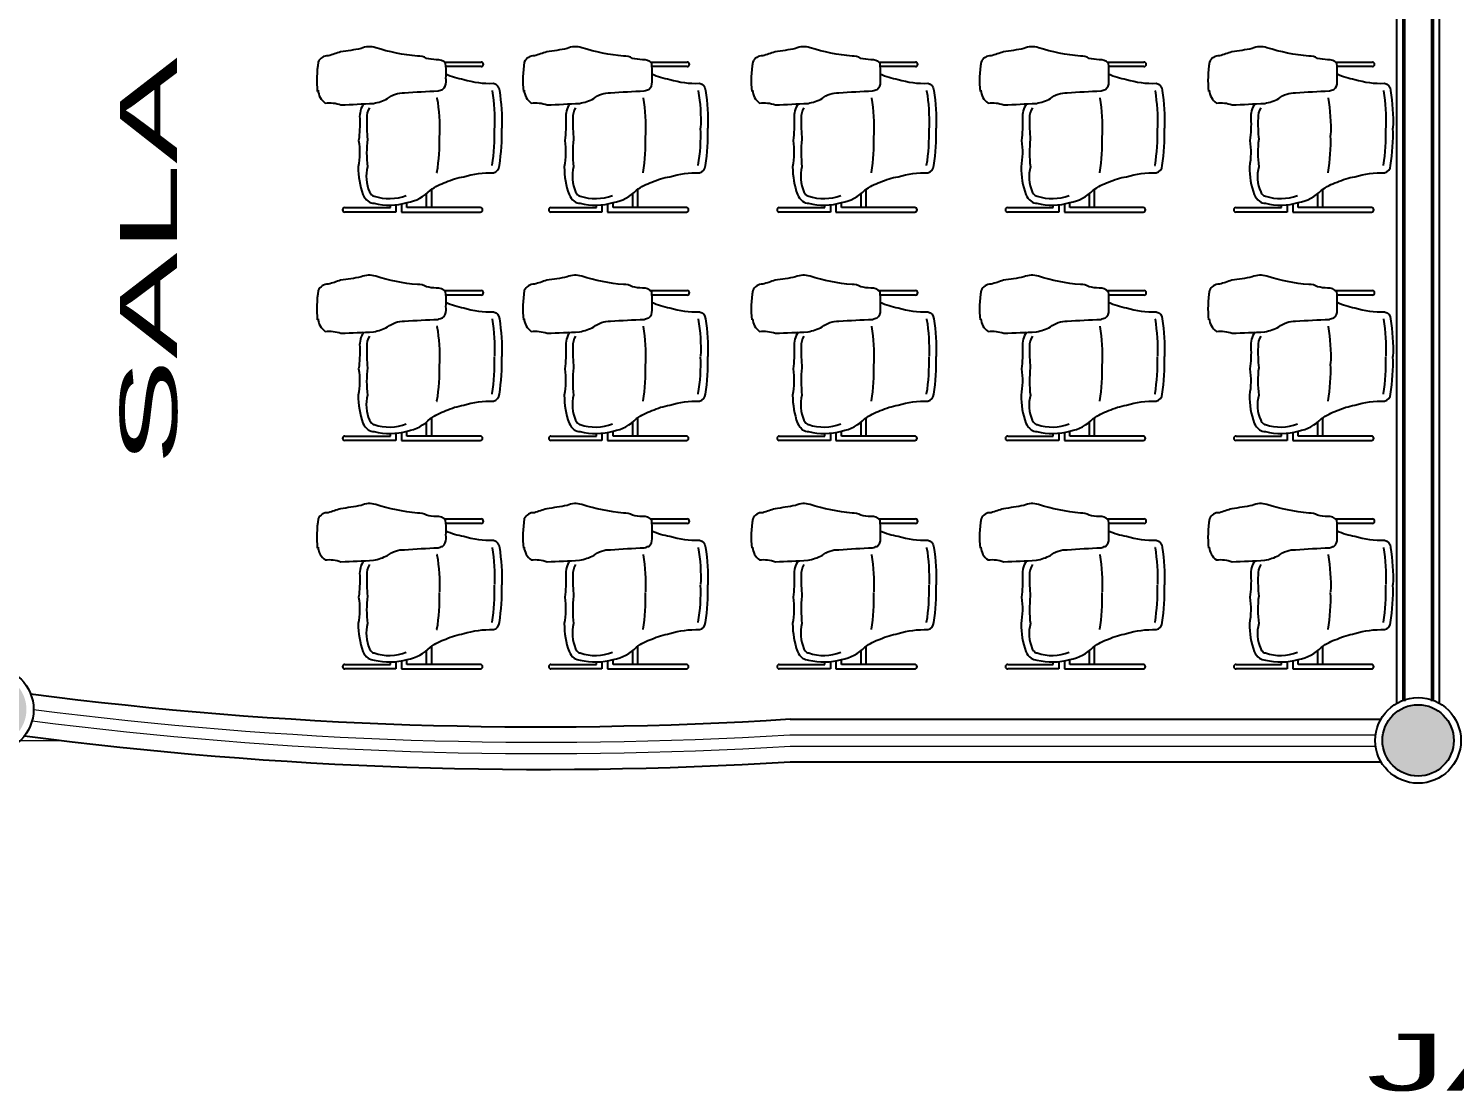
# Model space of a CAD drawing. Header units: millimetres. Extents: x 78.3 to 128, y 45 to 95.8.
# Drawn here: x 93.127 to 98.122, y 52.925 to 56.647 of the extents above; entities that cross this region are included whole.
import ezdxf

# ---------------------------------------------------------------- set-up
doc = ezdxf.new("R2010")
doc.units = ezdxf.units.MM
doc.header["$LTSCALE"] = 0.025
for name, color, linetype, lineweight in [('EJES', 7, 'Continuous', 0), ('MURO CARGA', 6, 'Continuous', 50), ('MURO DIVISORIO', 2, 'Continuous', 25), ('NOMBRES', 54, 'Continuous', 30), ('ventana', 4, 'Continuous', 15)]:
    doc.layers.add(name, color=color, linetype=linetype, lineweight=lineweight)
doc.styles.add('EST2', font='arial.ttf', dxfattribs={"width": 2, "height": 0.2})

msp = doc.modelspace()

# ---------------------------------------------------------------- hatches: boundary and pattern name
h = msp.add_hatch(color=3)
h.paths.add_polyline_path([(88.12, 56.0123, 1), (87.87, 56.0123, 1)])
h.paths.add_polyline_path([(92.87, 54.2623, 1), (93.12, 54.2623, 1)])
h.paths.add_polyline_path([(97.87, 54.154, 1), (98.12, 54.154, 1)])
h.paths.add_polyline_path([(102.87, 54.154, 1), (103.12, 54.154, 1)])

# ---------------------------------------------------------------- linework, layer by layer
for p, q in [((94.5838, 56.5295), (94.7128, 56.5295)), ((94.7128, 56.5138), (94.5894, 56.5138)), ((95.3057, 56.5295), (95.4347, 56.5295)), ((95.4347, 56.5138), (95.3112, 56.5138)), ((96.1057, 56.5295), (96.2347, 56.5295)), ((96.2347, 56.5138), (96.1112, 56.5138)), ((96.9057, 56.5295), (97.0347, 56.5295)), ((97.0347, 56.5138), (96.9112, 56.5138)), ((97.7057, 56.5295), (97.8347, 56.5295)), ((97.8347, 56.5138), (97.7112, 56.5138)), ((94.5208, 56.0679), (94.5208, 56.02)), ((94.5399, 56.02), (94.5399, 56.0844)), ((95.2427, 56.0679), (95.2427, 56.02)), ((95.2618, 56.02), (95.2618, 56.0844)), ((96.0427, 56.0679), (96.0427, 56.02)), ((96.0618, 56.02), (96.0618, 56.0844)), ((96.8427, 56.0679), (96.8427, 56.02)), ((96.8618, 56.02), (96.8618, 56.0844)), ((97.6427, 56.0679), (97.6427, 56.02)), ((97.6618, 56.02), (97.6618, 56.0844)), ((94.2354, 56.02), (94.3951, 56.02)), ((94.4142, 56.0044), (94.2354, 56.0044)), ((94.3951, 56.02), (94.3951, 56.0288)), ((94.4142, 56.03), (94.4142, 56.0044)), ((94.4339, 56.0338), (94.4339, 56.0044)), ((94.4339, 56.0044), (94.71, 56.0044)), ((94.453, 56.02), (94.453, 56.0375)), ((94.71, 56.02), (94.453, 56.02)), ((94.9573, 56.02), (95.117, 56.02)), ((95.1361, 56.0044), (94.9573, 56.0044)), ((95.117, 56.02), (95.117, 56.0288)), ((95.1361, 56.03), (95.1361, 56.0044)), ((95.1558, 56.0338), (95.1558, 56.0044)), ((95.1558, 56.0044), (95.4319, 56.0044)), ((95.1749, 56.02), (95.1749, 56.0375)), ((95.4319, 56.02), (95.1749, 56.02)), ((95.7573, 56.02), (95.917, 56.02)), ((95.9361, 56.0044), (95.7573, 56.0044)), ((95.917, 56.02), (95.917, 56.0288)), ((95.9361, 56.03), (95.9361, 56.0044)), ((95.9558, 56.0338), (95.9558, 56.0044)), ((95.9558, 56.0044), (96.2319, 56.0044)), ((95.9749, 56.02), (95.9749, 56.0375)), ((96.2319, 56.02), (95.9749, 56.02)), ((96.5573, 56.02), (96.717, 56.02)), ((96.7361, 56.0044), (96.5573, 56.0044)), ((96.717, 56.02), (96.717, 56.0288)), ((96.7361, 56.03), (96.7361, 56.0044)), ((96.7558, 56.0338), (96.7558, 56.0044)), ((96.7558, 56.0044), (97.0319, 56.0044)), ((96.7749, 56.02), (96.7749, 56.0375)), ((97.0319, 56.02), (96.7749, 56.02)), ((97.3573, 56.02), (97.517, 56.02)), ((97.5361, 56.0044), (97.3573, 56.0044)), ((97.517, 56.02), (97.517, 56.0288)), ((97.5361, 56.03), (97.5361, 56.0044)), ((97.5558, 56.0338), (97.5558, 56.0044)), ((97.5558, 56.0044), (97.8319, 56.0044)), ((97.5749, 56.02), (97.5749, 56.0375)), ((97.8319, 56.02), (97.5749, 56.02)), ((94.5838, 55.7295), (94.7128, 55.7295)), ((94.7128, 55.7138), (94.5894, 55.7138)), ((95.3057, 55.7295), (95.4347, 55.7295)), ((95.4347, 55.7138), (95.3112, 55.7138)), ((96.1057, 55.7295), (96.2347, 55.7295)), ((96.2347, 55.7138), (96.1112, 55.7138)), ((96.9057, 55.7295), (97.0347, 55.7295)), ((97.0347, 55.7138), (96.9112, 55.7138)), ((97.7057, 55.7295), (97.8347, 55.7295)), ((97.8347, 55.7138), (97.7112, 55.7138)), ((94.5208, 55.2679), (94.5208, 55.22)), ((94.5399, 55.22), (94.5399, 55.2844)), ((95.2427, 55.2679), (95.2427, 55.22)), ((95.2618, 55.22), (95.2618, 55.2844)), ((96.0427, 55.2679), (96.0427, 55.22)), ((96.0618, 55.22), (96.0618, 55.2844)), ((96.8427, 55.2679), (96.8427, 55.22)), ((96.8618, 55.22), (96.8618, 55.2844)), ((97.6427, 55.2679), (97.6427, 55.22)), ((97.6618, 55.22), (97.6618, 55.2844)), ((94.2354, 55.22), (94.3951, 55.22)), ((94.4142, 55.2044), (94.2354, 55.2044)), ((94.3951, 55.22), (94.3951, 55.2288)), ((94.4142, 55.23), (94.4142, 55.2044)), ((94.4339, 55.2338), (94.4339, 55.2044)), ((94.4339, 55.2044), (94.71, 55.2044)), ((94.453, 55.22), (94.453, 55.2375)), ((94.71, 55.22), (94.453, 55.22)), ((94.9573, 55.22), (95.117, 55.22)), ((95.1361, 55.2044), (94.9573, 55.2044)), ((95.117, 55.22), (95.117, 55.2288)), ((95.1361, 55.23), (95.1361, 55.2044)), ((95.1558, 55.2338), (95.1558, 55.2044)), ((95.1558, 55.2044), (95.4319, 55.2044)), ((95.1749, 55.22), (95.1749, 55.2375)), ((95.4319, 55.22), (95.1749, 55.22)), ((95.7573, 55.22), (95.917, 55.22)), ((95.9361, 55.2044), (95.7573, 55.2044)), ((95.917, 55.22), (95.917, 55.2288)), ((95.9361, 55.23), (95.9361, 55.2044)), ((95.9558, 55.2338), (95.9558, 55.2044)), ((95.9558, 55.2044), (96.2319, 55.2044)), ((95.9749, 55.22), (95.9749, 55.2375)), ((96.2319, 55.22), (95.9749, 55.22)), ((96.5573, 55.22), (96.717, 55.22)), ((96.7361, 55.2044), (96.5573, 55.2044)), ((96.717, 55.22), (96.717, 55.2288)), ((96.7361, 55.23), (96.7361, 55.2044)), ((96.7558, 55.2338), (96.7558, 55.2044)), ((96.7558, 55.2044), (97.0319, 55.2044)), ((96.7749, 55.22), (96.7749, 55.2375)), ((97.0319, 55.22), (96.7749, 55.22)), ((97.3573, 55.22), (97.517, 55.22)), ((97.5361, 55.2044), (97.3573, 55.2044)), ((97.517, 55.22), (97.517, 55.2288)), ((97.5361, 55.23), (97.5361, 55.2044)), ((97.5558, 55.2338), (97.5558, 55.2044)), ((97.5558, 55.2044), (97.8319, 55.2044)), ((97.5749, 55.22), (97.5749, 55.2375)), ((97.8319, 55.22), (97.5749, 55.22)), ((94.5838, 54.9295), (94.7128, 54.9295)), ((94.7128, 54.9138), (94.5894, 54.9138)), ((95.3057, 54.9295), (95.4347, 54.9295)), ((95.4347, 54.9138), (95.3112, 54.9138)), ((96.1057, 54.9295), (96.2347, 54.9295)), ((96.2347, 54.9138), (96.1112, 54.9138)), ((96.9057, 54.9295), (97.0347, 54.9295)), ((97.0347, 54.9138), (96.9112, 54.9138)), ((97.7057, 54.9295), (97.8347, 54.9295)), ((97.8347, 54.9138), (97.7112, 54.9138)), ((94.5208, 54.4679), (94.5208, 54.42)), ((94.5399, 54.42), (94.5399, 54.4844)), ((95.2427, 54.4679), (95.2427, 54.42)), ((95.2618, 54.42), (95.2618, 54.4844)), ((96.0427, 54.4679), (96.0427, 54.42)), ((96.0618, 54.42), (96.0618, 54.4844)), ((96.8427, 54.4679), (96.8427, 54.42)), ((96.8618, 54.42), (96.8618, 54.4844)), ((97.6427, 54.4679), (97.6427, 54.42)), ((97.6618, 54.42), (97.6618, 54.4844)), ((94.2354, 54.42), (94.3951, 54.42)), ((94.4142, 54.4044), (94.2354, 54.4044)), ((94.3951, 54.42), (94.3951, 54.4288)), ((94.4142, 54.43), (94.4142, 54.4044)), ((94.4339, 54.4338), (94.4339, 54.4044)), ((94.4339, 54.4044), (94.71, 54.4044)), ((94.453, 54.42), (94.453, 54.4375)), ((94.71, 54.42), (94.453, 54.42)), ((94.9573, 54.42), (95.117, 54.42)), ((95.1361, 54.4044), (94.9573, 54.4044)), ((95.117, 54.42), (95.117, 54.4288)), ((95.1361, 54.43), (95.1361, 54.4044)), ((95.1558, 54.4338), (95.1558, 54.4044)), ((95.1558, 54.4044), (95.4319, 54.4044)), ((95.1749, 54.42), (95.1749, 54.4375)), ((95.4319, 54.42), (95.1749, 54.42)), ((95.7573, 54.42), (95.917, 54.42)), ((95.9361, 54.4044), (95.7573, 54.4044)), ((95.917, 54.42), (95.917, 54.4288)), ((95.9361, 54.43), (95.9361, 54.4044)), ((95.9558, 54.4338), (95.9558, 54.4044)), ((95.9558, 54.4044), (96.2319, 54.4044)), ((95.9749, 54.42), (95.9749, 54.4375)), ((96.2319, 54.42), (95.9749, 54.42)), ((96.5573, 54.42), (96.717, 54.42)), ((96.7361, 54.4044), (96.5573, 54.4044)), ((96.717, 54.42), (96.717, 54.4288)), ((96.7361, 54.43), (96.7361, 54.4044)), ((96.7558, 54.4338), (96.7558, 54.4044)), ((96.7558, 54.4044), (97.0319, 54.4044)), ((96.7749, 54.42), (96.7749, 54.4375)), ((97.0319, 54.42), (96.7749, 54.42)), ((97.3573, 54.42), (97.517, 54.42)), ((97.5361, 54.4044), (97.3573, 54.4044)), ((97.517, 54.42), (97.517, 54.4288)), ((97.5361, 54.43), (97.5361, 54.4044)), ((97.5558, 54.4338), (97.5558, 54.4044)), ((97.5558, 54.4044), (97.8319, 54.4044)), ((97.5749, 54.42), (97.5749, 54.4375)), ((97.8319, 54.42), (97.5749, 54.42))]:
    msp.add_line(p, q)
for points in [[(94.2205, 56.5655, -0.014681), (94.1773, 56.5516, 0.313294), (94.1422, 56.5297, 0.063852), (94.1389, 56.4269, 1.803795)], [(94.1414, 56.431, 0.2305), (94.1666, 56.3861, -0.11995), (94.2217, 56.3798, 0.004768), (94.336, 56.385, 0.072269), (94.3853, 56.402, -0.181677), (94.4439, 56.422, -0.009929), (94.5624, 56.4286, -0.023763), (94.5778, 56.4337, 0.252706), (94.5898, 56.4602, -0.005716), (94.5898, 56.4873, 0.032018), (94.5885, 56.5245, 0.272787), (94.5558, 56.5377, -0.034196), (94.521, 56.5424, 0.178392), (94.4901, 56.5501, -0.053612), (94.3434, 56.5797, 0.189603), (94.2921, 56.577, -0.017636), (94.2205, 56.5655, 0.03453)], [(94.9424, 56.5655, -0.014681), (94.8992, 56.5516, 0.313294), (94.8641, 56.5297, 0.063852), (94.8608, 56.4269, 1.803795)], [(94.8633, 56.431, 0.2305), (94.8885, 56.3861, -0.11995), (94.9436, 56.3798, 0.004768), (95.0579, 56.385, 0.072269), (95.1072, 56.402, -0.181677), (95.1658, 56.422, -0.009929), (95.2843, 56.4286, -0.023763), (95.2997, 56.4337, 0.252706), (95.3117, 56.4602, -0.005716), (95.3117, 56.4873, 0.032018), (95.3104, 56.5245, 0.272787), (95.2777, 56.5377, -0.034196), (95.2428, 56.5424, 0.178392), (95.212, 56.5501, -0.053612), (95.0653, 56.5797, 0.189603), (95.0139, 56.577, -0.017636), (94.9424, 56.5655, 0.03453)], [(95.7424, 56.5655, -0.014681), (95.6992, 56.5516, 0.313294), (95.6641, 56.5297, 0.063852), (95.6608, 56.4269, 1.803795)], [(95.6633, 56.431, 0.2305), (95.6885, 56.3861, -0.11995), (95.7436, 56.3798, 0.004768), (95.8579, 56.385, 0.072269), (95.9072, 56.402, -0.181677), (95.9658, 56.422, -0.009929), (96.0843, 56.4286, -0.023763), (96.0997, 56.4337, 0.252706), (96.1117, 56.4602, -0.005716), (96.1117, 56.4873, 0.032018), (96.1104, 56.5245, 0.272787), (96.0777, 56.5377, -0.034196), (96.0428, 56.5424, 0.178392), (96.012, 56.5501, -0.053612), (95.8653, 56.5797, 0.189603), (95.8139, 56.577, -0.017636), (95.7424, 56.5655, 0.03453)], [(96.5424, 56.5655, -0.014681), (96.4992, 56.5516, 0.313294), (96.4641, 56.5297, 0.063852), (96.4608, 56.4269, 1.803795)], [(96.4633, 56.431, 0.2305), (96.4885, 56.3861, -0.11995), (96.5436, 56.3798, 0.004768), (96.6579, 56.385, 0.072269), (96.7072, 56.402, -0.181677), (96.7658, 56.422, -0.009929), (96.8843, 56.4286, -0.023763), (96.8997, 56.4337, 0.252706), (96.9117, 56.4602, -0.005716), (96.9117, 56.4873, 0.032018), (96.9104, 56.5245, 0.272787), (96.8777, 56.5377, -0.034196), (96.8428, 56.5424, 0.178392), (96.812, 56.5501, -0.053612), (96.6653, 56.5797, 0.189603), (96.6139, 56.577, -0.017636), (96.5424, 56.5655, 0.03453)], [(97.3424, 56.5655, -0.014681), (97.2992, 56.5516, 0.313294), (97.2641, 56.5297, 0.063852), (97.2608, 56.4269, 1.803795)], [(97.2633, 56.431, 0.2305), (97.2885, 56.3861, -0.11995), (97.3436, 56.3798, 0.004768), (97.4579, 56.385, 0.072269), (97.5072, 56.402, -0.181677), (97.5658, 56.422, -0.009929), (97.6843, 56.4286, -0.023763), (97.6997, 56.4337, 0.252706), (97.7117, 56.4602, -0.005716), (97.7117, 56.4873, 0.032018), (97.7104, 56.5245, 0.272787), (97.6777, 56.5377, -0.034196), (97.6428, 56.5424, 0.178392), (97.612, 56.5501, -0.053612), (97.4653, 56.5797, 0.189603), (97.4139, 56.577, -0.017636), (97.3424, 56.5655, 0.03453)], [(94.5891, 56.4883, 0.064651), (94.6517, 56.4691, 0.084312), (94.7559, 56.4552, -0.341764), (94.7766, 56.4302, -0.049343), (94.7848, 56.2986)], [(95.311, 56.4883, 0.064651), (95.3735, 56.4691, 0.084312), (95.4778, 56.4552, -0.341764), (95.4985, 56.4302, -0.049343), (95.5067, 56.2986)], [(96.111, 56.4883, 0.064651), (96.1735, 56.4691, 0.084312), (96.2778, 56.4552, -0.341764), (96.2985, 56.4302, -0.049343), (96.3067, 56.2986)], [(96.911, 56.4883, 0.064651), (96.9735, 56.4691, 0.084312), (97.0778, 56.4552, -0.341764), (97.0985, 56.4302, -0.049343), (97.1067, 56.2986)], [(97.711, 56.4883, 0.064651), (97.7735, 56.4691, 0.084312), (97.8778, 56.4552, -0.341764), (97.8985, 56.4302, -0.049343), (97.9067, 56.2986)], [(94.5581, 56.4048, -0.228993), (94.5581, 56.4035, -0.050372), (94.5665, 56.2742)], [(94.7514, 56.4301, -0.228993), (94.7515, 56.4288, -0.050372), (94.7598, 56.2995)], [(95.28, 56.4048, -0.228993), (95.28, 56.4035, -0.050372), (95.2884, 56.2742)], [(95.4733, 56.4301, -0.228993), (95.4734, 56.4288, -0.050372), (95.4817, 56.2995)], [(96.08, 56.4048, -0.228993), (96.08, 56.4035, -0.050372), (96.0884, 56.2742)], [(96.2733, 56.4301, -0.228993), (96.2734, 56.4288, -0.050372), (96.2817, 56.2995)], [(96.88, 56.4048, -0.228993), (96.88, 56.4035, -0.050372), (96.8884, 56.2742)], [(97.0733, 56.4301, -0.228993), (97.0734, 56.4288, -0.050372), (97.0817, 56.2995)], [(97.68, 56.4048, -0.228993), (97.68, 56.4035, -0.050372), (97.6884, 56.2742)], [(97.8733, 56.4301, -0.228993), (97.8734, 56.4288, -0.050372), (97.8817, 56.2995)], [(94.301, 56.3835, 0.165542), (94.2874, 56.332, -0.043499), (94.2838, 56.2551, -0.0852), (94.2821, 56.1629, 0.082739), (94.2988, 56.0653, 0.133526), (94.3173, 56.0422, 0.155802), (94.338, 56.0353, 0.131433), (94.4534, 56.0376, 0.160788), (94.5352, 56.0811, -0.07536), (94.5891, 56.1089, -0.064651), (94.6517, 56.1281, -0.084312), (94.7559, 56.142, 0.341764), (94.7766, 56.167, 0.049343), (94.7848, 56.2986, 0.049343)], [(94.3218, 56.3697, 0.170679), (94.3124, 56.3326, 0.031849), (94.3147, 56.2591, 0.063424), (94.3149, 56.1633, 0.167217), (94.3217, 56.0753, 0.133526), (94.332, 56.0624, 0.155802), (94.3383, 56.0603, 0.175553), (94.4506, 56.0625)], [(95.0229, 56.3835, 0.165542), (95.0093, 56.332, -0.043499), (95.0057, 56.2551, -0.0852), (95.004, 56.1629, 0.082739), (95.0207, 56.0653, 0.133526), (95.0391, 56.0422, 0.155802), (95.0599, 56.0353, 0.131433), (95.1753, 56.0376, 0.160788), (95.2571, 56.0811, -0.07536), (95.311, 56.1089, -0.064651), (95.3735, 56.1281, -0.084312), (95.4778, 56.142, 0.341764), (95.4985, 56.167, 0.049343), (95.5067, 56.2986, 0.049343)], [(95.0437, 56.3697, 0.170679), (95.0343, 56.3326, 0.031849), (95.0366, 56.2591, 0.063424), (95.0368, 56.1633, 0.167217), (95.0436, 56.0753, 0.133526), (95.0539, 56.0624, 0.155802), (95.0602, 56.0603, 0.175553), (95.1725, 56.0625)], [(95.8229, 56.3835, 0.165542), (95.8093, 56.332, -0.043499), (95.8057, 56.2551, -0.0852), (95.804, 56.1629, 0.082739), (95.8207, 56.0653, 0.133526), (95.8391, 56.0422, 0.155802), (95.8599, 56.0353, 0.131433), (95.9753, 56.0376, 0.160788), (96.0571, 56.0811, -0.07536), (96.111, 56.1089, -0.064651), (96.1735, 56.1281, -0.084312), (96.2778, 56.142, 0.341764), (96.2985, 56.167, 0.049343), (96.3067, 56.2986, 0.049343)], [(95.8437, 56.3697, 0.170679), (95.8343, 56.3326, 0.031849), (95.8366, 56.2591, 0.063424), (95.8368, 56.1633, 0.167217), (95.8436, 56.0753, 0.133526), (95.8539, 56.0624, 0.155802), (95.8602, 56.0603, 0.175553), (95.9725, 56.0625)], [(96.6229, 56.3835, 0.165542), (96.6093, 56.332, -0.043499), (96.6057, 56.2551, -0.0852), (96.604, 56.1629, 0.082739), (96.6207, 56.0653, 0.133526), (96.6391, 56.0422, 0.155802), (96.6599, 56.0353, 0.131433), (96.7753, 56.0376, 0.160788), (96.8571, 56.0811, -0.07536), (96.911, 56.1089, -0.064651), (96.9735, 56.1281, -0.084312), (97.0778, 56.142, 0.341764), (97.0985, 56.167, 0.049343), (97.1067, 56.2986, 0.049343)], [(96.6437, 56.3697, 0.170679), (96.6343, 56.3326, 0.031849), (96.6366, 56.2591, 0.063424), (96.6368, 56.1633, 0.167217), (96.6436, 56.0753, 0.133526), (96.6539, 56.0624, 0.155802), (96.6602, 56.0603, 0.175553), (96.7725, 56.0625)], [(97.4229, 56.3835, 0.165542), (97.4093, 56.332, -0.043499), (97.4057, 56.2551, -0.0852), (97.404, 56.1629, 0.082739), (97.4207, 56.0653, 0.133526), (97.4391, 56.0422, 0.155802), (97.4599, 56.0353, 0.131433), (97.5753, 56.0376, 0.160788), (97.6571, 56.0811, -0.07536), (97.711, 56.1089, -0.064651), (97.7735, 56.1281, -0.084312), (97.8778, 56.142, 0.341764), (97.8985, 56.167, 0.049343), (97.9067, 56.2986, 0.049343)], [(97.4437, 56.3697, 0.170679), (97.4343, 56.3326, 0.031849), (97.4366, 56.2591, 0.063424), (97.4368, 56.1633, 0.167217), (97.4436, 56.0753, 0.133526), (97.4539, 56.0624, 0.155802), (97.4602, 56.0603, 0.175553), (97.5725, 56.0625)], [(94.7514, 56.1671, 0.228993), (94.7515, 56.1684, 0.050372), (94.7598, 56.2977)], [(95.4733, 56.1671, 0.228993), (95.4734, 56.1684, 0.050372), (95.4817, 56.2977)], [(96.2733, 56.1671, 0.228993), (96.2734, 56.1684, 0.050372), (96.2817, 56.2977)], [(97.0733, 56.1671, 0.228993), (97.0734, 56.1684, 0.050372), (97.0817, 56.2977)], [(97.8733, 56.1671, 0.228993), (97.8734, 56.1684, 0.050372), (97.8817, 56.2977)], [(94.5581, 56.1419, 0.228993), (94.5581, 56.1432, 0.050372), (94.5665, 56.2724)], [(95.28, 56.1419, 0.228993), (95.28, 56.1432, 0.050372), (95.2884, 56.2724)], [(96.08, 56.1419, 0.228993), (96.08, 56.1432, 0.050372), (96.0884, 56.2724)], [(96.88, 56.1419, 0.228993), (96.88, 56.1432, 0.050372), (96.8884, 56.2724)], [(97.68, 56.1419, 0.228993), (97.68, 56.1432, 0.050372), (97.6884, 56.2724)], [(94.2205, 55.7655, -0.014681), (94.1773, 55.7516, 0.313294), (94.1422, 55.7297, 0.063852), (94.1389, 55.6269, 1.803795)], [(94.1414, 55.631, 0.2305), (94.1666, 55.5861, -0.11995), (94.2217, 55.5798, 0.004768), (94.336, 55.585, 0.072269), (94.3853, 55.602, -0.181677), (94.4439, 55.622, -0.009929), (94.5624, 55.6286, -0.023763), (94.5778, 55.6337, 0.252706), (94.5898, 55.6602, -0.005716), (94.5898, 55.6873, 0.032018), (94.5885, 55.7245, 0.272787), (94.5558, 55.7377, -0.034196), (94.521, 55.7424, 0.178392), (94.4901, 55.7501, -0.053612), (94.3434, 55.7797, 0.189603), (94.2921, 55.777, -0.017636), (94.2205, 55.7655, 0.03453)], [(94.9424, 55.7655, -0.014681), (94.8992, 55.7516, 0.313294), (94.8641, 55.7297, 0.063852), (94.8608, 55.6269, 1.803795)], [(94.8633, 55.631, 0.2305), (94.8885, 55.5861, -0.11995), (94.9436, 55.5798, 0.004768), (95.0579, 55.585, 0.072269), (95.1072, 55.602, -0.181677), (95.1658, 55.622, -0.009929), (95.2843, 55.6286, -0.023763), (95.2997, 55.6337, 0.252706), (95.3117, 55.6602, -0.005716), (95.3117, 55.6873, 0.032018), (95.3104, 55.7245, 0.272787), (95.2777, 55.7377, -0.034196), (95.2428, 55.7424, 0.178392), (95.212, 55.7501, -0.053612), (95.0653, 55.7797, 0.189603), (95.0139, 55.777, -0.017636), (94.9424, 55.7655, 0.03453)], [(95.7424, 55.7655, -0.014681), (95.6992, 55.7516, 0.313294), (95.6641, 55.7297, 0.063852), (95.6608, 55.6269, 1.803795)], [(95.6633, 55.631, 0.2305), (95.6885, 55.5861, -0.11995), (95.7436, 55.5798, 0.004768), (95.8579, 55.585, 0.072269), (95.9072, 55.602, -0.181677), (95.9658, 55.622, -0.009929), (96.0843, 55.6286, -0.023763), (96.0997, 55.6337, 0.252706), (96.1117, 55.6602, -0.005716), (96.1117, 55.6873, 0.032018), (96.1104, 55.7245, 0.272787), (96.0777, 55.7377, -0.034196), (96.0428, 55.7424, 0.178392), (96.012, 55.7501, -0.053612), (95.8653, 55.7797, 0.189603), (95.8139, 55.777, -0.017636), (95.7424, 55.7655, 0.03453)], [(96.5424, 55.7655, -0.014681), (96.4992, 55.7516, 0.313294), (96.4641, 55.7297, 0.063852), (96.4608, 55.6269, 1.803795)], [(96.4633, 55.631, 0.2305), (96.4885, 55.5861, -0.11995), (96.5436, 55.5798, 0.004768), (96.6579, 55.585, 0.072269), (96.7072, 55.602, -0.181677), (96.7658, 55.622, -0.009929), (96.8843, 55.6286, -0.023763), (96.8997, 55.6337, 0.252706), (96.9117, 55.6602, -0.005716), (96.9117, 55.6873, 0.032018), (96.9104, 55.7245, 0.272787), (96.8777, 55.7377, -0.034196), (96.8428, 55.7424, 0.178392), (96.812, 55.7501, -0.053612), (96.6653, 55.7797, 0.189603), (96.6139, 55.777, -0.017636), (96.5424, 55.7655, 0.03453)], [(97.3424, 55.7655, -0.014681), (97.2992, 55.7516, 0.313294), (97.2641, 55.7297, 0.063852), (97.2608, 55.6269, 1.803795)], [(97.2633, 55.631, 0.2305), (97.2885, 55.5861, -0.11995), (97.3436, 55.5798, 0.004768), (97.4579, 55.585, 0.072269), (97.5072, 55.602, -0.181677), (97.5658, 55.622, -0.009929), (97.6843, 55.6286, -0.023763), (97.6997, 55.6337, 0.252706), (97.7117, 55.6602, -0.005716), (97.7117, 55.6873, 0.032018), (97.7104, 55.7245, 0.272787), (97.6777, 55.7377, -0.034196), (97.6428, 55.7424, 0.178392), (97.612, 55.7501, -0.053612), (97.4653, 55.7797, 0.189603), (97.4139, 55.777, -0.017636), (97.3424, 55.7655, 0.03453)], [(94.5891, 55.6883, 0.064651), (94.6517, 55.6691, 0.084312), (94.7559, 55.6552, -0.341764), (94.7766, 55.6302, -0.049343), (94.7848, 55.4986)], [(95.311, 55.6883, 0.064651), (95.3735, 55.6691, 0.084312), (95.4778, 55.6552, -0.341764), (95.4985, 55.6302, -0.049343), (95.5067, 55.4986)], [(96.111, 55.6883, 0.064651), (96.1735, 55.6691, 0.084312), (96.2778, 55.6552, -0.341764), (96.2985, 55.6302, -0.049343), (96.3067, 55.4986)], [(96.911, 55.6883, 0.064651), (96.9735, 55.6691, 0.084312), (97.0778, 55.6552, -0.341764), (97.0985, 55.6302, -0.049343), (97.1067, 55.4986)], [(97.711, 55.6883, 0.064651), (97.7735, 55.6691, 0.084312), (97.8778, 55.6552, -0.341764), (97.8985, 55.6302, -0.049343), (97.9067, 55.4986)], [(94.5581, 55.6048, -0.228993), (94.5581, 55.6035, -0.050372), (94.5665, 55.4742)], [(94.7514, 55.6301, -0.228993), (94.7515, 55.6288, -0.050372), (94.7598, 55.4995)], [(95.28, 55.6048, -0.228993), (95.28, 55.6035, -0.050372), (95.2884, 55.4742)], [(95.4733, 55.6301, -0.228993), (95.4734, 55.6288, -0.050372), (95.4817, 55.4995)], [(96.08, 55.6048, -0.228993), (96.08, 55.6035, -0.050372), (96.0884, 55.4742)], [(96.2733, 55.6301, -0.228993), (96.2734, 55.6288, -0.050372), (96.2817, 55.4995)], [(96.88, 55.6048, -0.228993), (96.88, 55.6035, -0.050372), (96.8884, 55.4742)], [(97.0733, 55.6301, -0.228993), (97.0734, 55.6288, -0.050372), (97.0817, 55.4995)], [(97.68, 55.6048, -0.228993), (97.68, 55.6035, -0.050372), (97.6884, 55.4742)], [(97.8733, 55.6301, -0.228993), (97.8734, 55.6288, -0.050372), (97.8817, 55.4995)], [(94.301, 55.5835, 0.165542), (94.2874, 55.532, -0.043499), (94.2838, 55.4551, -0.0852), (94.2821, 55.3629, 0.082739), (94.2988, 55.2653, 0.133526), (94.3173, 55.2422, 0.155802), (94.338, 55.2353, 0.131433), (94.4534, 55.2376, 0.160788), (94.5352, 55.2811, -0.07536), (94.5891, 55.3089, -0.064651), (94.6517, 55.3281, -0.084312), (94.7559, 55.342, 0.341764), (94.7766, 55.367, 0.049343), (94.7848, 55.4986, 0.049343)], [(94.3218, 55.5697, 0.170679), (94.3124, 55.5326, 0.031849), (94.3147, 55.4591, 0.063424), (94.3149, 55.3633, 0.167217), (94.3217, 55.2753, 0.133526), (94.332, 55.2624, 0.155802), (94.3383, 55.2603, 0.175553), (94.4506, 55.2625)], [(95.0229, 55.5835, 0.165542), (95.0093, 55.532, -0.043499), (95.0057, 55.4551, -0.0852), (95.004, 55.3629, 0.082739), (95.0207, 55.2653, 0.133526), (95.0391, 55.2422, 0.155802), (95.0599, 55.2353, 0.131433), (95.1753, 55.2376, 0.160788), (95.2571, 55.2811, -0.07536), (95.311, 55.3089, -0.064651), (95.3735, 55.3281, -0.084312), (95.4778, 55.342, 0.341764), (95.4985, 55.367, 0.049343), (95.5067, 55.4986, 0.049343)], [(95.0437, 55.5697, 0.170679), (95.0343, 55.5326, 0.031849), (95.0366, 55.4591, 0.063424), (95.0368, 55.3633, 0.167217), (95.0436, 55.2753, 0.133526), (95.0539, 55.2624, 0.155802), (95.0602, 55.2603, 0.175553), (95.1725, 55.2625)], [(95.8229, 55.5835, 0.165542), (95.8093, 55.532, -0.043499), (95.8057, 55.4551, -0.0852), (95.804, 55.3629, 0.082739), (95.8207, 55.2653, 0.133526), (95.8391, 55.2422, 0.155802), (95.8599, 55.2353, 0.131433), (95.9753, 55.2376, 0.160788), (96.0571, 55.2811, -0.07536), (96.111, 55.3089, -0.064651), (96.1735, 55.3281, -0.084312), (96.2778, 55.342, 0.341764), (96.2985, 55.367, 0.049343), (96.3067, 55.4986, 0.049343)], [(95.8437, 55.5697, 0.170679), (95.8343, 55.5326, 0.031849), (95.8366, 55.4591, 0.063424), (95.8368, 55.3633, 0.167217), (95.8436, 55.2753, 0.133526), (95.8539, 55.2624, 0.155802), (95.8602, 55.2603, 0.175553), (95.9725, 55.2625)], [(96.6229, 55.5835, 0.165542), (96.6093, 55.532, -0.043499), (96.6057, 55.4551, -0.0852), (96.604, 55.3629, 0.082739), (96.6207, 55.2653, 0.133526), (96.6391, 55.2422, 0.155802), (96.6599, 55.2353, 0.131433), (96.7753, 55.2376, 0.160788), (96.8571, 55.2811, -0.07536), (96.911, 55.3089, -0.064651), (96.9735, 55.3281, -0.084312), (97.0778, 55.342, 0.341764), (97.0985, 55.367, 0.049343), (97.1067, 55.4986, 0.049343)], [(96.6437, 55.5697, 0.170679), (96.6343, 55.5326, 0.031849), (96.6366, 55.4591, 0.063424), (96.6368, 55.3633, 0.167217), (96.6436, 55.2753, 0.133526), (96.6539, 55.2624, 0.155802), (96.6602, 55.2603, 0.175553), (96.7725, 55.2625)], [(97.4229, 55.5835, 0.165542), (97.4093, 55.532, -0.043499), (97.4057, 55.4551, -0.0852), (97.404, 55.3629, 0.082739), (97.4207, 55.2653, 0.133526), (97.4391, 55.2422, 0.155802), (97.4599, 55.2353, 0.131433), (97.5753, 55.2376, 0.160788), (97.6571, 55.2811, -0.07536), (97.711, 55.3089, -0.064651), (97.7735, 55.3281, -0.084312), (97.8778, 55.342, 0.341764), (97.8985, 55.367, 0.049343), (97.9067, 55.4986, 0.049343)], [(97.4437, 55.5697, 0.170679), (97.4343, 55.5326, 0.031849), (97.4366, 55.4591, 0.063424), (97.4368, 55.3633, 0.167217), (97.4436, 55.2753, 0.133526), (97.4539, 55.2624, 0.155802), (97.4602, 55.2603, 0.175553), (97.5725, 55.2625)], [(94.7514, 55.3671, 0.228993), (94.7515, 55.3684, 0.050372), (94.7598, 55.4977)], [(95.4733, 55.3671, 0.228993), (95.4734, 55.3684, 0.050372), (95.4817, 55.4977)], [(96.2733, 55.3671, 0.228993), (96.2734, 55.3684, 0.050372), (96.2817, 55.4977)], [(97.0733, 55.3671, 0.228993), (97.0734, 55.3684, 0.050372), (97.0817, 55.4977)], [(97.8733, 55.3671, 0.228993), (97.8734, 55.3684, 0.050372), (97.8817, 55.4977)], [(94.5581, 55.3419, 0.228993), (94.5581, 55.3432, 0.050372), (94.5665, 55.4724)], [(95.28, 55.3419, 0.228993), (95.28, 55.3432, 0.050372), (95.2884, 55.4724)], [(96.08, 55.3419, 0.228993), (96.08, 55.3432, 0.050372), (96.0884, 55.4724)], [(96.88, 55.3419, 0.228993), (96.88, 55.3432, 0.050372), (96.8884, 55.4724)], [(97.68, 55.3419, 0.228993), (97.68, 55.3432, 0.050372), (97.6884, 55.4724)], [(94.2205, 54.9655, -0.014681), (94.1773, 54.9516, 0.313294), (94.1422, 54.9297, 0.063852), (94.1389, 54.8269, 1.803795)], [(94.1414, 54.831, 0.2305), (94.1666, 54.7861, -0.11995), (94.2217, 54.7798, 0.004768), (94.336, 54.785, 0.072269), (94.3853, 54.802, -0.181677), (94.4439, 54.822, -0.009929), (94.5624, 54.8286, -0.023763), (94.5778, 54.8337, 0.252706), (94.5898, 54.8602, -0.005716), (94.5898, 54.8873, 0.032018), (94.5885, 54.9245, 0.272787), (94.5558, 54.9377, -0.034196), (94.521, 54.9424, 0.178392), (94.4901, 54.9501, -0.053612), (94.3434, 54.9797, 0.189603), (94.2921, 54.977, -0.017636), (94.2205, 54.9655, 0.03453)], [(94.9424, 54.9655, -0.014681), (94.8992, 54.9516, 0.313294), (94.8641, 54.9297, 0.063852), (94.8608, 54.8269, 1.803795)], [(94.8633, 54.831, 0.2305), (94.8885, 54.7861, -0.11995), (94.9436, 54.7798, 0.004768), (95.0579, 54.785, 0.072269), (95.1072, 54.802, -0.181677), (95.1658, 54.822, -0.009929), (95.2843, 54.8286, -0.023763), (95.2997, 54.8337, 0.252706), (95.3117, 54.8602, -0.005716), (95.3117, 54.8873, 0.032018), (95.3104, 54.9245, 0.272787), (95.2777, 54.9377, -0.034196), (95.2428, 54.9424, 0.178392), (95.212, 54.9501, -0.053612), (95.0653, 54.9797, 0.189603), (95.0139, 54.977, -0.017636), (94.9424, 54.9655, 0.03453)], [(95.7424, 54.9655, -0.014681), (95.6992, 54.9516, 0.313294), (95.6641, 54.9297, 0.063852), (95.6608, 54.8269, 1.803795)], [(95.6633, 54.831, 0.2305), (95.6885, 54.7861, -0.11995), (95.7436, 54.7798, 0.004768), (95.8579, 54.785, 0.072269), (95.9072, 54.802, -0.181677), (95.9658, 54.822, -0.009929), (96.0843, 54.8286, -0.023763), (96.0997, 54.8337, 0.252706), (96.1117, 54.8602, -0.005716), (96.1117, 54.8873, 0.032018), (96.1104, 54.9245, 0.272787), (96.0777, 54.9377, -0.034196), (96.0428, 54.9424, 0.178392), (96.012, 54.9501, -0.053612), (95.8653, 54.9797, 0.189603), (95.8139, 54.977, -0.017636), (95.7424, 54.9655, 0.03453)], [(96.5424, 54.9655, -0.014681), (96.4992, 54.9516, 0.313294), (96.4641, 54.9297, 0.063852), (96.4608, 54.8269, 1.803795)], [(96.4633, 54.831, 0.2305), (96.4885, 54.7861, -0.11995), (96.5436, 54.7798, 0.004768), (96.6579, 54.785, 0.072269), (96.7072, 54.802, -0.181677), (96.7658, 54.822, -0.009929), (96.8843, 54.8286, -0.023763), (96.8997, 54.8337, 0.252706), (96.9117, 54.8602, -0.005716), (96.9117, 54.8873, 0.032018), (96.9104, 54.9245, 0.272787), (96.8777, 54.9377, -0.034196), (96.8428, 54.9424, 0.178392), (96.812, 54.9501, -0.053612), (96.6653, 54.9797, 0.189603), (96.6139, 54.977, -0.017636), (96.5424, 54.9655, 0.03453)], [(97.3424, 54.9655, -0.014681), (97.2992, 54.9516, 0.313294), (97.2641, 54.9297, 0.063852), (97.2608, 54.8269, 1.803795)], [(97.2633, 54.831, 0.2305), (97.2885, 54.7861, -0.11995), (97.3436, 54.7798, 0.004768), (97.4579, 54.785, 0.072269), (97.5072, 54.802, -0.181677), (97.5658, 54.822, -0.009929), (97.6843, 54.8286, -0.023763), (97.6997, 54.8337, 0.252706), (97.7117, 54.8602, -0.005716), (97.7117, 54.8873, 0.032018), (97.7104, 54.9245, 0.272787), (97.6777, 54.9377, -0.034196), (97.6428, 54.9424, 0.178392), (97.612, 54.9501, -0.053612), (97.4653, 54.9797, 0.189603), (97.4139, 54.977, -0.017636), (97.3424, 54.9655, 0.03453)], [(94.5891, 54.8883, 0.064651), (94.6517, 54.8691, 0.084312), (94.7559, 54.8552, -0.341764), (94.7766, 54.8302, -0.049343), (94.7848, 54.6986)], [(95.311, 54.8883, 0.064651), (95.3735, 54.8691, 0.084312), (95.4778, 54.8552, -0.341764), (95.4985, 54.8302, -0.049343), (95.5067, 54.6986)], [(96.111, 54.8883, 0.064651), (96.1735, 54.8691, 0.084312), (96.2778, 54.8552, -0.341764), (96.2985, 54.8302, -0.049343), (96.3067, 54.6986)], [(96.911, 54.8883, 0.064651), (96.9735, 54.8691, 0.084312), (97.0778, 54.8552, -0.341764), (97.0985, 54.8302, -0.049343), (97.1067, 54.6986)], [(97.711, 54.8883, 0.064651), (97.7735, 54.8691, 0.084312), (97.8778, 54.8552, -0.341764), (97.8985, 54.8302, -0.049343), (97.9067, 54.6986)], [(94.5581, 54.8048, -0.228993), (94.5581, 54.8035, -0.050372), (94.5665, 54.6742)], [(94.7514, 54.8301, -0.228993), (94.7515, 54.8288, -0.050372), (94.7598, 54.6995)], [(95.28, 54.8048, -0.228993), (95.28, 54.8035, -0.050372), (95.2884, 54.6742)], [(95.4733, 54.8301, -0.228993), (95.4734, 54.8288, -0.050372), (95.4817, 54.6995)], [(96.08, 54.8048, -0.228993), (96.08, 54.8035, -0.050372), (96.0884, 54.6742)], [(96.2733, 54.8301, -0.228993), (96.2734, 54.8288, -0.050372), (96.2817, 54.6995)], [(96.88, 54.8048, -0.228993), (96.88, 54.8035, -0.050372), (96.8884, 54.6742)], [(97.0733, 54.8301, -0.228993), (97.0734, 54.8288, -0.050372), (97.0817, 54.6995)], [(97.68, 54.8048, -0.228993), (97.68, 54.8035, -0.050372), (97.6884, 54.6742)], [(97.8733, 54.8301, -0.228993), (97.8734, 54.8288, -0.050372), (97.8817, 54.6995)], [(94.301, 54.7835, 0.165542), (94.2874, 54.732, -0.043499), (94.2838, 54.6551, -0.0852), (94.2821, 54.5629, 0.082739), (94.2988, 54.4653, 0.133526), (94.3173, 54.4422, 0.155802), (94.338, 54.4353, 0.131433), (94.4534, 54.4376, 0.160788), (94.5352, 54.4811, -0.07536), (94.5891, 54.5089, -0.064651), (94.6517, 54.5281, -0.084312), (94.7559, 54.542, 0.341764), (94.7766, 54.567, 0.049343), (94.7848, 54.6986, 0.049343)], [(94.3218, 54.7697, 0.170679), (94.3124, 54.7326, 0.031849), (94.3147, 54.6591, 0.063424), (94.3149, 54.5633, 0.167217), (94.3217, 54.4753, 0.133526), (94.332, 54.4624, 0.155802), (94.3383, 54.4603, 0.175553), (94.4506, 54.4625)], [(95.0229, 54.7835, 0.165542), (95.0093, 54.732, -0.043499), (95.0057, 54.6551, -0.0852), (95.004, 54.5629, 0.082739), (95.0207, 54.4653, 0.133526), (95.0391, 54.4422, 0.155802), (95.0599, 54.4353, 0.131433), (95.1753, 54.4376, 0.160788), (95.2571, 54.4811, -0.07536), (95.311, 54.5089, -0.064651), (95.3735, 54.5281, -0.084312), (95.4778, 54.542, 0.341764), (95.4985, 54.567, 0.049343), (95.5067, 54.6986, 0.049343)], [(95.0437, 54.7697, 0.170679), (95.0343, 54.7326, 0.031849), (95.0366, 54.6591, 0.063424), (95.0368, 54.5633, 0.167217), (95.0436, 54.4753, 0.133526), (95.0539, 54.4624, 0.155802), (95.0602, 54.4603, 0.175553), (95.1725, 54.4625)], [(95.8229, 54.7835, 0.165542), (95.8093, 54.732, -0.043499), (95.8057, 54.6551, -0.0852), (95.804, 54.5629, 0.082739), (95.8207, 54.4653, 0.133526), (95.8391, 54.4422, 0.155802), (95.8599, 54.4353, 0.131433), (95.9753, 54.4376, 0.160788), (96.0571, 54.4811, -0.07536), (96.111, 54.5089, -0.064651), (96.1735, 54.5281, -0.084312), (96.2778, 54.542, 0.341764), (96.2985, 54.567, 0.049343), (96.3067, 54.6986, 0.049343)], [(95.8437, 54.7697, 0.170679), (95.8343, 54.7326, 0.031849), (95.8366, 54.6591, 0.063424), (95.8368, 54.5633, 0.167217), (95.8436, 54.4753, 0.133526), (95.8539, 54.4624, 0.155802), (95.8602, 54.4603, 0.175553), (95.9725, 54.4625)], [(96.6229, 54.7835, 0.165542), (96.6093, 54.732, -0.043499), (96.6057, 54.6551, -0.0852), (96.604, 54.5629, 0.082739), (96.6207, 54.4653, 0.133526), (96.6391, 54.4422, 0.155802), (96.6599, 54.4353, 0.131433), (96.7753, 54.4376, 0.160788), (96.8571, 54.4811, -0.07536), (96.911, 54.5089, -0.064651), (96.9735, 54.5281, -0.084312), (97.0778, 54.542, 0.341764), (97.0985, 54.567, 0.049343), (97.1067, 54.6986, 0.049343)], [(96.6437, 54.7697, 0.170679), (96.6343, 54.7326, 0.031849), (96.6366, 54.6591, 0.063424), (96.6368, 54.5633, 0.167217), (96.6436, 54.4753, 0.133526), (96.6539, 54.4624, 0.155802), (96.6602, 54.4603, 0.175553), (96.7725, 54.4625)], [(97.4229, 54.7835, 0.165542), (97.4093, 54.732, -0.043499), (97.4057, 54.6551, -0.0852), (97.404, 54.5629, 0.082739), (97.4207, 54.4653, 0.133526), (97.4391, 54.4422, 0.155802), (97.4599, 54.4353, 0.131433), (97.5753, 54.4376, 0.160788), (97.6571, 54.4811, -0.07536), (97.711, 54.5089, -0.064651), (97.7735, 54.5281, -0.084312), (97.8778, 54.542, 0.341764), (97.8985, 54.567, 0.049343), (97.9067, 54.6986, 0.049343)], [(97.4437, 54.7697, 0.170679), (97.4343, 54.7326, 0.031849), (97.4366, 54.6591, 0.063424), (97.4368, 54.5633, 0.167217), (97.4436, 54.4753, 0.133526), (97.4539, 54.4624, 0.155802), (97.4602, 54.4603, 0.175553), (97.5725, 54.4625)], [(94.7514, 54.5671, 0.228993), (94.7515, 54.5684, 0.050372), (94.7598, 54.6977)], [(95.4733, 54.5671, 0.228993), (95.4734, 54.5684, 0.050372), (95.4817, 54.6977)], [(96.2733, 54.5671, 0.228993), (96.2734, 54.5684, 0.050372), (96.2817, 54.6977)], [(97.0733, 54.5671, 0.228993), (97.0734, 54.5684, 0.050372), (97.0817, 54.6977)], [(97.8733, 54.5671, 0.228993), (97.8734, 54.5684, 0.050372), (97.8817, 54.6977)], [(94.5581, 54.5419, 0.228993), (94.5581, 54.5432, 0.050372), (94.5665, 54.6724)], [(95.28, 54.5419, 0.228993), (95.28, 54.5432, 0.050372), (95.2884, 54.6724)], [(96.08, 54.5419, 0.228993), (96.08, 54.5432, 0.050372), (96.0884, 54.6724)], [(96.88, 54.5419, 0.228993), (96.88, 54.5432, 0.050372), (96.8884, 54.6724)], [(97.68, 54.5419, 0.228993), (97.68, 54.5432, 0.050372), (97.6884, 54.6724)]]:
    msp.add_lwpolyline(points, format="xyb")
at = {"color": 3}
for centre, radius in [((92.995, 54.2623), 0.15), ((97.995, 54.154), 0.15), ((97.995, 54.154), 0.125)]:
    msp.add_circle(centre, radius, dxfattribs=at)
for centre, start, end in [((94.7128, 56.5217), 270, 90), ((95.4347, 56.5217), 270, 90), ((96.2347, 56.5217), 270, 90), ((97.0347, 56.5217), 270, 90), ((97.8347, 56.5217), 270, 90), ((94.2354, 56.0122), 90, 270), ((94.71, 56.0122), 270, 90), ((94.9573, 56.0122), 90, 270), ((95.4319, 56.0122), 270, 90), ((95.7573, 56.0122), 90, 270), ((96.2319, 56.0122), 270, 90), ((96.5573, 56.0122), 90, 270), ((97.0319, 56.0122), 270, 90), ((97.3573, 56.0122), 90, 270), ((97.8319, 56.0122), 270, 90), ((94.7128, 55.7217), 270, 90), ((95.4347, 55.7217), 270, 90), ((96.2347, 55.7217), 270, 90), ((97.0347, 55.7217), 270, 90), ((97.8347, 55.7217), 270, 90), ((94.2354, 55.2122), 90, 270), ((94.71, 55.2122), 270, 90), ((94.9573, 55.2122), 90, 270), ((95.4319, 55.2122), 270, 90), ((95.7573, 55.2122), 90, 270), ((96.2319, 55.2122), 270, 90), ((96.5573, 55.2122), 90, 270), ((97.0319, 55.2122), 270, 90), ((97.3573, 55.2122), 90, 270), ((97.8319, 55.2122), 270, 90), ((94.7128, 54.9217), 270, 90), ((95.4347, 54.9217), 270, 90), ((96.2347, 54.9217), 270, 90), ((97.0347, 54.9217), 270, 90), ((97.8347, 54.9217), 270, 90), ((94.2354, 54.4122), 90, 270), ((94.71, 54.4122), 270, 90), ((94.9573, 54.4122), 90, 270), ((95.4319, 54.4122), 270, 90), ((95.7573, 54.4122), 90, 270), ((96.2319, 54.4122), 270, 90), ((96.5573, 54.4122), 90, 270), ((97.0319, 54.4122), 270, 90), ((97.3573, 54.4122), 90, 270), ((97.8319, 54.4122), 270, 90)]:
    msp.add_arc(centre, 0.00783, start, end)
at = {"layer": 'EJES', "color": 1}
msp.add_line((79.3962, 54.154), (93.2412, 54.154), dxfattribs=at)
at = {"layer": 'MURO CARGA'}
for p, q in [((97.945, 54.2915), (97.945, 59.004)), ((98.045, 54.2915), (98.045, 59.004))]:
    msp.add_line(p, q, dxfattribs=at)
at = {"layer": 'MURO DIVISORIO'}
for p, q in [((97.92, 54.2839), (97.92, 59.0241)), ((98.07, 54.2839), (98.07, 59.0241)), ((95.795, 54.229), (97.8651, 54.229)), ((95.795, 54.079), (97.8651, 54.079))]:
    msp.add_line(p, q, dxfattribs=at)
for centre, radius, start, end in [((94.9216, 68.0695), 13.868, 262.59646, 273.61085), ((94.9296, 68.1266), 14.0742, 262.58545, 273.52541)]:
    msp.add_arc(centre, radius, start, end, dxfattribs=at)
at = {"layer": 'ventana'}
for p, q in [((95.795, 54.174), (97.8463, 54.174)), ((95.795, 54.134), (97.8463, 54.134))]:
    msp.add_line(p, q, dxfattribs=at)
for radius, start in [(14.0071, 262.66134), (14.0471, 262.66047)]:
    msp.add_arc((94.9342, 68.1547), radius, start, 273.51836, dxfattribs=at)

# ---------------------------------------------------------------- texts
at = {"layer": 'NOMBRES', "color": 0, "ltscale": 0.025, "style": 'EST2', "width": 2}
msp.add_text('SALA 05', height=0.2, rotation=90, dxfattribs=at).set_placement((93.6476, 55.1176))
msp.add_text('JARDIM', height=0.2, dxfattribs=at).set_placement((97.8139, 52.9274))

doc.saveas('drawing.dxf')
